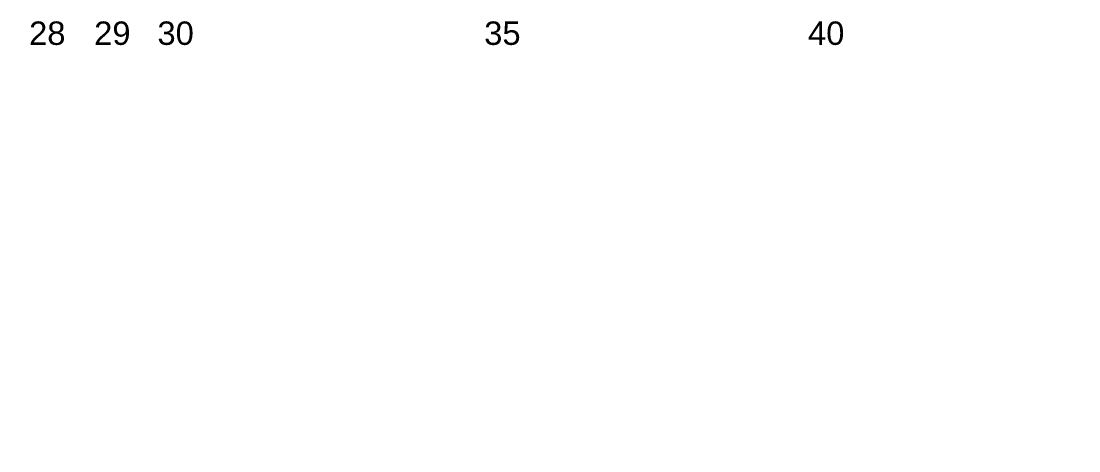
# Model space of a CAD drawing. Extents: x 11249 to 82946, y 15238 to 34763.
# Drawn here: x 34094 to 42221, y 21538 to 24843 of the extents above; entities that cross this region are included whole.
import ezdxf

# ---------------------------------------------------------------- set-up
doc = ezdxf.new("R2010")
doc.units = 0
doc.header["$LTSCALE"] = 250
doc.layers.add('00_Grid', color=1, linetype='CONTINUOUS', lineweight=25)
doc.layers.add('03_Lines_Waterlines', color=7, linetype='CONTINUOUS', lineweight=25)
doc.styles.add('Default', font='arial.ttf')

msp = doc.modelspace()

# ---------------------------------------------------------------- linework, layer by layer
at = {"layer": '03_Lines_Waterlines'}
msp.add_lwpolyline([(34093.7, 21446.5, 0.000019), (29145.2, 21446.5)], format="xyb", dxfattribs=at)

# ---------------------------------------------------------------- texts
at = {"layer": '00_Grid', "char_height": 180, "attachment_point": 7, "style": 'Default'}
for s, insert, width in [('28', (34154.6, 24657.3), 896.087), ('29', (34654.6, 24657.3), 896.087), ('30', (35140.9, 24657.3), 894.13), ('35', (37651.5, 24657.3), 898.043), ('40', (40139.5, 24657.3), 894.13)]:
    msp.add_mtext(s, dxfattribs=dict(at, insert=insert, width=width))

doc.saveas('drawing.dxf')
